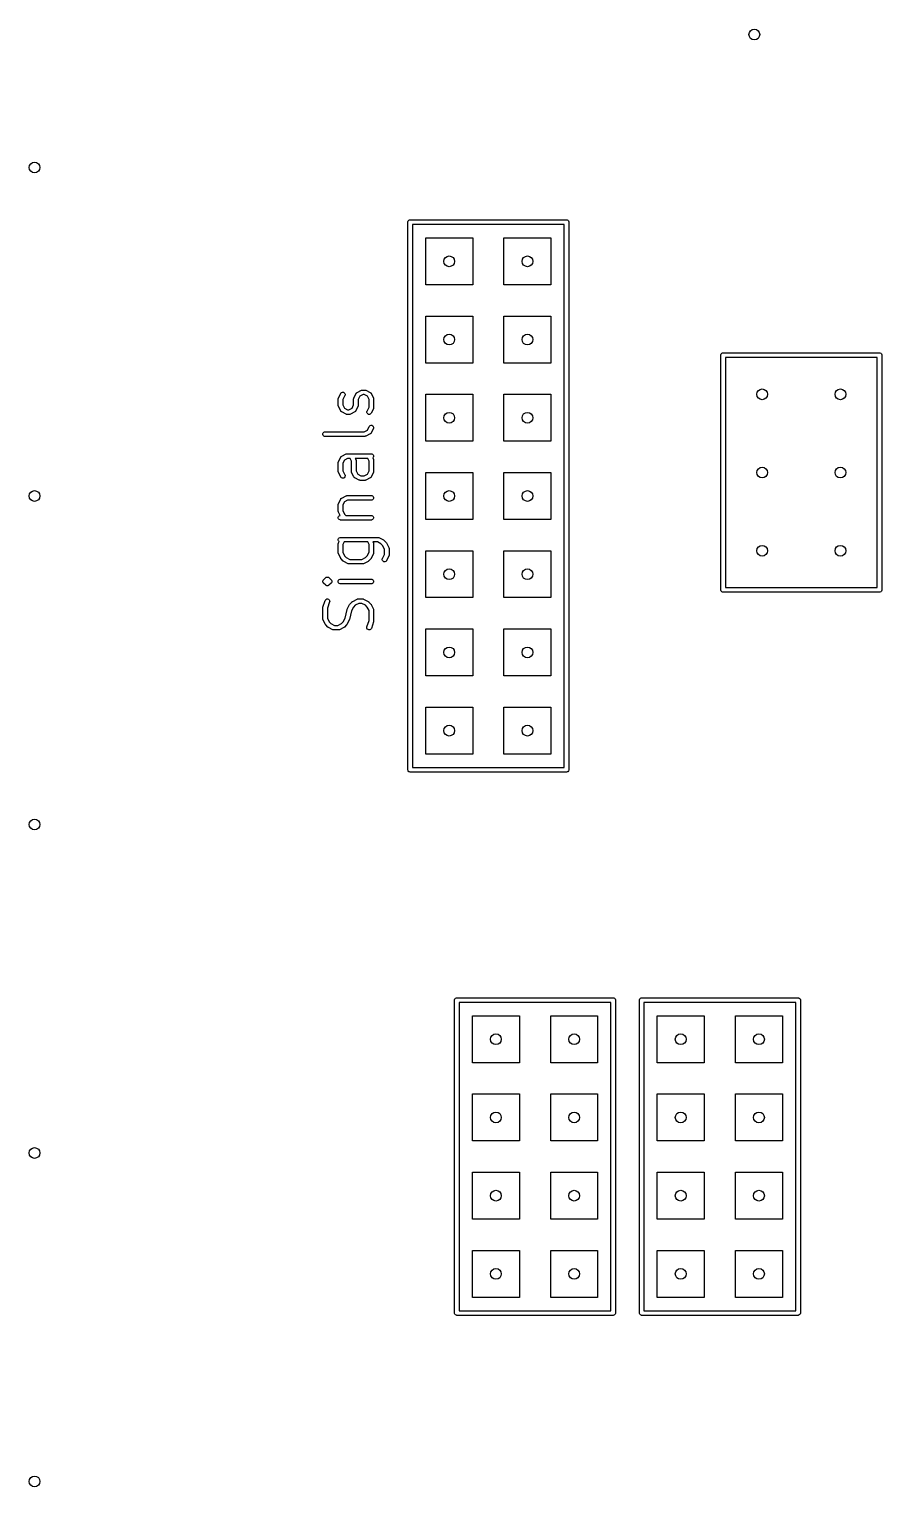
# Model space of a CAD drawing. Extents: x 0.23 to 2.98, y 0.39 to 3.79.
# Drawn here: x 1.873 to 2.963, y 1.743 to 3.607 of the extents above; entities that cross this region are included whole.
import ezdxf

# ---------------------------------------------------------------- set-up
doc = ezdxf.new("R2010")
doc.units = 0
doc.header["$MEASUREMENT"] = 0
doc.layers.add('BLACK', color=7, linetype='CONTINUOUS')

msp = doc.modelspace()

# ---------------------------------------------------------------- linework, layer by layer
at = {"layer": 'BLACK', "linetype": 'CONTINUOUS'}
for p, q in [((2.357, 3.36), (2.3571, 3.3606)), ((2.357, 2.66), (2.357, 3.36)), ((2.3571, 3.3606), (2.3575, 3.3616)), ((2.3575, 3.3616), (2.3584, 3.3625)), ((2.3584, 3.3625), (2.3594, 3.3629)), ((2.3594, 3.3629), (2.36, 3.363)), ((2.36, 3.363), (2.56, 3.363)), ((2.363, 3.357), (2.363, 2.663)), ((2.557, 3.357), (2.363, 3.357)), ((2.557, 2.663), (2.557, 3.357)), ((2.56, 3.363), (2.5606, 3.3629)), ((2.5606, 3.3629), (2.5616, 3.3625)), ((2.5616, 3.3625), (2.5625, 3.3616)), ((2.5625, 3.3616), (2.5629, 3.3606)), ((2.5629, 3.3606), (2.563, 3.36)), ((2.563, 3.36), (2.563, 2.66)), ((2.38, 3.28), (2.38, 3.34)), ((2.38, 3.34), (2.44, 3.34)), ((2.44, 3.34), (2.44, 3.28)), ((2.48, 3.28), (2.48, 3.34)), ((2.48, 3.34), (2.54, 3.34)), ((2.54, 3.34), (2.54, 3.28)), ((2.44, 3.28), (2.38, 3.28)), ((2.54, 3.28), (2.48, 3.28)), ((2.38, 3.18), (2.38, 3.24)), ((2.38, 3.24), (2.44, 3.24)), ((2.44, 3.24), (2.44, 3.18)), ((2.48, 3.18), (2.48, 3.24)), ((2.48, 3.24), (2.54, 3.24)), ((2.54, 3.24), (2.54, 3.18)), ((2.757, 3.19), (2.7571, 3.1906)), ((2.757, 2.89), (2.757, 3.19)), ((2.7571, 3.1906), (2.7575, 3.1916)), ((2.7575, 3.1916), (2.7584, 3.1925)), ((2.7584, 3.1925), (2.7594, 3.1929)), ((2.7594, 3.1929), (2.76, 3.193)), ((2.76, 3.193), (2.96, 3.193)), ((2.96, 3.193), (2.9606, 3.1929)), ((2.9606, 3.1929), (2.9616, 3.1925)), ((2.9616, 3.1925), (2.9625, 3.1916)), ((2.9625, 3.1916), (2.9629, 3.1906)), ((2.9629, 3.1906), (2.963, 3.19)), ((2.963, 3.19), (2.963, 2.89)), ((2.44, 3.18), (2.38, 3.18)), ((2.54, 3.18), (2.48, 3.18)), ((2.763, 3.187), (2.763, 2.893)), ((2.957, 3.187), (2.763, 3.187)), ((2.957, 2.893), (2.957, 3.187)), ((2.2682, 3.1347), (2.2683, 3.1348)), ((2.2682, 3.1341), (2.2682, 3.1347)), ((2.2682, 3.1257), (2.2682, 3.1341)), ((2.2683, 3.1349), (2.2685, 3.1355)), ((2.2683, 3.1348), (2.2683, 3.1349)), ((2.2685, 3.1355), (2.2713, 3.1411)), ((2.2713, 3.1411), (2.2716, 3.1416)), ((2.2716, 3.1416), (2.2725, 3.1423)), ((2.2725, 3.1423), (2.2736, 3.1427)), ((2.2736, 3.1427), (2.2747, 3.1426)), ((2.2766, 3.1384), (2.2741, 3.1334)), ((2.2741, 3.1334), (2.2741, 3.1264)), ((2.2747, 3.1426), (2.2757, 3.1421)), ((2.2757, 3.1421), (2.2765, 3.1412)), ((2.2765, 3.1412), (2.2768, 3.1401)), ((2.2768, 3.139), (2.2766, 3.1384)), ((2.2768, 3.1401), (2.2768, 3.139)), ((2.2878, 3.1341), (2.2879, 3.1347)), ((2.2878, 3.1264), (2.2878, 3.1341)), ((2.2879, 3.1349), (2.2882, 3.1355)), ((2.2879, 3.1348), (2.2879, 3.1349)), ((2.2879, 3.1347), (2.2879, 3.1348)), ((2.2882, 3.1355), (2.291, 3.1411)), ((2.291, 3.1412), (2.2911, 3.1413)), ((2.291, 3.1411), (2.291, 3.1412)), ((2.291, 3.1412), (2.291, 3.1412)), ((2.2911, 3.1413), (2.2913, 3.1416)), ((2.2913, 3.1416), (2.2916, 3.1418)), ((2.2916, 3.1418), (2.2918, 3.1421)), ((2.2918, 3.1421), (2.2921, 3.1423)), ((2.2921, 3.1423), (2.2921, 3.1423)), ((2.2921, 3.1423), (2.2922, 3.1423)), ((2.2922, 3.1423), (2.2923, 3.1424)), ((2.2923, 3.1424), (2.2979, 3.1452)), ((2.2958, 3.1376), (2.2937, 3.1334)), ((2.2937, 3.1334), (2.2937, 3.1257)), ((2.2999, 3.1396), (2.2958, 3.1376)), ((2.2979, 3.1452), (2.2984, 3.1454)), ((2.2984, 3.1454), (2.2986, 3.1454)), ((2.2986, 3.1454), (2.2987, 3.1455)), ((2.2987, 3.1455), (2.2992, 3.1455)), ((2.2992, 3.1455), (2.302, 3.1455)), ((2.3013, 3.1396), (2.2999, 3.1396)), ((2.3055, 3.1376), (2.3013, 3.1396)), ((2.302, 3.1455), (2.3026, 3.1455)), ((2.3026, 3.1455), (2.3027, 3.1454)), ((2.3027, 3.1454), (2.3028, 3.1454)), ((2.3028, 3.1454), (2.3034, 3.1452)), ((2.3034, 3.1452), (2.309, 3.1424)), ((2.3075, 3.1334), (2.3055, 3.1376)), ((2.3075, 3.1236), (2.3075, 3.1334)), ((2.309, 3.1424), (2.3091, 3.1423)), ((2.3091, 3.1423), (2.3091, 3.1423)), ((2.3091, 3.1423), (2.3092, 3.1423)), ((2.3092, 3.1423), (2.3095, 3.1421)), ((2.3095, 3.1421), (2.3097, 3.1418)), ((2.3097, 3.1418), (2.31, 3.1416)), ((2.31, 3.1416), (2.3102, 3.1413)), ((2.3102, 3.1413), (2.3102, 3.1412)), ((2.3102, 3.1412), (2.3102, 3.1412)), ((2.3102, 3.1412), (2.3103, 3.1411)), ((2.3103, 3.1411), (2.3131, 3.1355)), ((2.3131, 3.1355), (2.3133, 3.1349)), ((2.3133, 3.1349), (2.3133, 3.1348)), ((2.3133, 3.1348), (2.3134, 3.1347)), ((2.3134, 3.1347), (2.3134, 3.1341)), ((2.3134, 3.1341), (2.3134, 3.1229)), ((2.38, 3.08), (2.38, 3.14)), ((2.38, 3.14), (2.44, 3.14)), ((2.44, 3.14), (2.44, 3.08)), ((2.48, 3.08), (2.48, 3.14)), ((2.48, 3.14), (2.54, 3.14)), ((2.54, 3.14), (2.54, 3.08)), ((2.2682, 3.1251), (2.2682, 3.1257)), ((2.2683, 3.125), (2.2682, 3.1251)), ((2.2683, 3.1249), (2.2683, 3.125)), ((2.2685, 3.1244), (2.2683, 3.1249)), ((2.2713, 3.1188), (2.2685, 3.1244)), ((2.2713, 3.1187), (2.2713, 3.1188)), ((2.2714, 3.1186), (2.2713, 3.1187)), ((2.2716, 3.1183), (2.2714, 3.1186)), ((2.2714, 3.1186), (2.2714, 3.1186)), ((2.2719, 3.118), (2.2716, 3.1183)), ((2.2721, 3.1177), (2.2719, 3.118)), ((2.2724, 3.1176), (2.2721, 3.1177)), ((2.2725, 3.1175), (2.2724, 3.1176)), ((2.2726, 3.1174), (2.2725, 3.1175)), ((2.2725, 3.1175), (2.2725, 3.1175)), ((2.2782, 3.1146), (2.2726, 3.1174)), ((2.2741, 3.1264), (2.2761, 3.1223)), ((2.2761, 3.1223), (2.2802, 3.1202)), ((2.2788, 3.1144), (2.2782, 3.1146)), ((2.2789, 3.1144), (2.2788, 3.1144)), ((2.279, 3.1144), (2.2789, 3.1144)), ((2.2795, 3.1143), (2.279, 3.1144)), ((2.2824, 3.1143), (2.2795, 3.1143)), ((2.2802, 3.1202), (2.2817, 3.1202)), ((2.2817, 3.1202), (2.2858, 3.1223)), ((2.2829, 3.1144), (2.2824, 3.1143)), ((2.283, 3.1144), (2.2829, 3.1144)), ((2.2831, 3.1144), (2.283, 3.1144)), ((2.2837, 3.1146), (2.2831, 3.1144)), ((2.2893, 3.1174), (2.2837, 3.1146)), ((2.2858, 3.1223), (2.2878, 3.1264)), ((2.2894, 3.1175), (2.2893, 3.1174)), ((2.2895, 3.1176), (2.2894, 3.1175)), ((2.2894, 3.1175), (2.2894, 3.1175)), ((2.2898, 3.1177), (2.2895, 3.1176)), ((2.29, 3.118), (2.2898, 3.1177)), ((2.2903, 3.1183), (2.29, 3.118)), ((2.2905, 3.1186), (2.2903, 3.1183)), ((2.2906, 3.1187), (2.2905, 3.1186)), ((2.2905, 3.1186), (2.2905, 3.1186)), ((2.2934, 3.1244), (2.2906, 3.1188)), ((2.2906, 3.1188), (2.2906, 3.1187)), ((2.2936, 3.1249), (2.2934, 3.1244)), ((2.2937, 3.1251), (2.2936, 3.125)), ((2.2936, 3.125), (2.2936, 3.1249)), ((2.2937, 3.1257), (2.2937, 3.1251)), ((2.3047, 3.1169), (2.3048, 3.118)), ((2.3051, 3.1158), (2.3047, 3.1169)), ((2.3048, 3.118), (2.305, 3.1186)), ((2.305, 3.1186), (2.3075, 3.1236)), ((2.3059, 3.1149), (2.3051, 3.1158)), ((2.3069, 3.1144), (2.3059, 3.1149)), ((2.308, 3.1143), (2.3069, 3.1144)), ((2.3091, 3.1147), (2.308, 3.1143)), ((2.31, 3.1155), (2.3091, 3.1147)), ((2.3103, 3.1159), (2.31, 3.1155)), ((2.3131, 3.1216), (2.3103, 3.1159)), ((2.3133, 3.1221), (2.3131, 3.1216)), ((2.3134, 3.1223), (2.3133, 3.1222)), ((2.3133, 3.1222), (2.3133, 3.1221)), ((2.3134, 3.1229), (2.3134, 3.1223)), ((2.3013, 3.0921), (2.3055, 3.0942)), ((2.3055, 3.0942), (2.3078, 3.0989)), ((2.3078, 3.0989), (2.3081, 3.0994)), ((2.3081, 3.0994), (2.309, 3.1001)), ((2.309, 3.1001), (2.3101, 3.1005)), ((2.3101, 3.1005), (2.3113, 3.1004)), ((2.3131, 3.0963), (2.3103, 3.0906)), ((2.3113, 3.1004), (2.3123, 3.0999)), ((2.3123, 3.0999), (2.313, 3.099)), ((2.313, 3.099), (2.3134, 3.098)), ((2.3133, 3.0968), (2.3131, 3.0963)), ((2.3134, 3.098), (2.3133, 3.0968)), ((2.2485, 3.0897), (2.249, 3.0908)), ((2.2485, 3.0886), (2.2485, 3.0897)), ((2.249, 3.0875), (2.2485, 3.0886)), ((2.249, 3.0908), (2.2498, 3.0916)), ((2.2498, 3.0867), (2.249, 3.0875)), ((2.2498, 3.0916), (2.2508, 3.092)), ((2.2508, 3.0862), (2.2498, 3.0867)), ((2.2508, 3.092), (2.2514, 3.0921)), ((2.2514, 3.0862), (2.2508, 3.0862)), ((2.2514, 3.0921), (2.3013, 3.0921)), ((2.302, 3.0862), (2.2514, 3.0862)), ((2.3026, 3.0862), (2.302, 3.0862)), ((2.3027, 3.0863), (2.3026, 3.0862)), ((2.3028, 3.0863), (2.3027, 3.0863)), ((2.3034, 3.0865), (2.3028, 3.0863)), ((2.309, 3.0893), (2.3034, 3.0865)), ((2.3091, 3.0894), (2.309, 3.0893)), ((2.3092, 3.0894), (2.3091, 3.0894)), ((2.3091, 3.0894), (2.3091, 3.0894)), ((2.3095, 3.0896), (2.3092, 3.0894)), ((2.3097, 3.0899), (2.3095, 3.0896)), ((2.31, 3.0901), (2.3097, 3.0899)), ((2.3102, 3.0904), (2.31, 3.0901)), ((2.3103, 3.0906), (2.3102, 3.0905)), ((2.3102, 3.0905), (2.3102, 3.0905)), ((2.3102, 3.0905), (2.3102, 3.0904)), ((2.44, 3.08), (2.38, 3.08)), ((2.54, 3.08), (2.48, 3.08)), ((2.2685, 3.0539), (2.2713, 3.0595)), ((2.2713, 3.0596), (2.2714, 3.0597)), ((2.2713, 3.0595), (2.2713, 3.0596)), ((2.2714, 3.0597), (2.2716, 3.06)), ((2.2714, 3.0597), (2.2714, 3.0597)), ((2.2716, 3.06), (2.2719, 3.0603)), ((2.2719, 3.0603), (2.2721, 3.0605)), ((2.2721, 3.0605), (2.2724, 3.0607)), ((2.2724, 3.0607), (2.2725, 3.0608)), ((2.2725, 3.0608), (2.2726, 3.0609)), ((2.2725, 3.0608), (2.2725, 3.0608)), ((2.2726, 3.0609), (2.2782, 3.0637)), ((2.2802, 3.0581), (2.2761, 3.056)), ((2.2782, 3.0637), (2.2788, 3.0639)), ((2.2788, 3.0639), (2.2789, 3.0639)), ((2.2789, 3.0639), (2.279, 3.0639)), ((2.279, 3.0639), (2.2795, 3.064)), ((2.2795, 3.064), (2.3105, 3.064)), ((2.2833, 3.0581), (2.2802, 3.0581)), ((2.285, 3.0547), (2.2833, 3.0581)), ((2.3058, 3.0581), (2.2899, 3.0581)), ((2.2899, 3.0581), (2.2906, 3.0567)), ((2.2906, 3.0567), (2.2908, 3.0562)), ((2.3075, 3.0547), (2.3058, 3.0581)), ((2.3105, 3.064), (2.3111, 3.0639)), ((2.3111, 3.0639), (2.3121, 3.0635)), ((2.3121, 3.0635), (2.3129, 3.0627)), ((2.3129, 3.0594), (2.3122, 3.0586)), ((2.3122, 3.0586), (2.3131, 3.0567)), ((2.3129, 3.0627), (2.3134, 3.0616)), ((2.3134, 3.0604), (2.3129, 3.0594)), ((2.3131, 3.0567), (2.3133, 3.0562)), ((2.3134, 3.0616), (2.3134, 3.0604)), ((2.2682, 3.0532), (2.2683, 3.0533)), ((2.2682, 3.0526), (2.2682, 3.0532)), ((2.2682, 3.0413), (2.2682, 3.0526)), ((2.2682, 3.0408), (2.2682, 3.0413)), ((2.2683, 3.0407), (2.2682, 3.0408)), ((2.2683, 3.0534), (2.2685, 3.0539)), ((2.2683, 3.0533), (2.2683, 3.0534)), ((2.2683, 3.0406), (2.2683, 3.0407)), ((2.2685, 3.04), (2.2683, 3.0406)), ((2.2713, 3.0344), (2.2685, 3.04)), ((2.2761, 3.056), (2.2741, 3.0519)), ((2.2741, 3.0519), (2.2741, 3.042)), ((2.2741, 3.042), (2.2766, 3.037)), ((2.285, 3.0413), (2.285, 3.0547)), ((2.2851, 3.0408), (2.285, 3.0413)), ((2.2851, 3.0407), (2.2851, 3.0408)), ((2.2851, 3.0406), (2.2851, 3.0407)), ((2.2853, 3.04), (2.2851, 3.0406)), ((2.2882, 3.0344), (2.2853, 3.04)), ((2.2908, 3.0562), (2.2908, 3.0561)), ((2.2908, 3.0561), (2.2909, 3.056)), ((2.2909, 3.056), (2.2909, 3.0554)), ((2.2909, 3.0554), (2.2909, 3.042)), ((2.2909, 3.042), (2.293, 3.0379)), ((2.3055, 3.0379), (2.3075, 3.042)), ((2.3075, 3.042), (2.3075, 3.0547)), ((2.3131, 3.04), (2.3103, 3.0344)), ((2.3133, 3.0406), (2.3131, 3.04)), ((2.3133, 3.0562), (2.3133, 3.0561)), ((2.3133, 3.0561), (2.3134, 3.056)), ((2.3134, 3.0408), (2.3133, 3.0407)), ((2.3133, 3.0407), (2.3133, 3.0406)), ((2.3134, 3.056), (2.3134, 3.0554)), ((2.3134, 3.0554), (2.3134, 3.0413)), ((2.3134, 3.0413), (2.3134, 3.0408)), ((2.38, 2.98), (2.38, 3.04)), ((2.38, 3.04), (2.44, 3.04)), ((2.44, 3.04), (2.44, 2.98)), ((2.48, 2.98), (2.48, 3.04)), ((2.48, 3.04), (2.54, 3.04)), ((2.54, 3.04), (2.54, 2.98)), ((2.2716, 3.0339), (2.2713, 3.0344)), ((2.2725, 3.0331), (2.2716, 3.0339)), ((2.2736, 3.0328), (2.2725, 3.0331)), ((2.2747, 3.0329), (2.2736, 3.0328)), ((2.2757, 3.0334), (2.2747, 3.0329)), ((2.2765, 3.0343), (2.2757, 3.0334)), ((2.2768, 3.0353), (2.2765, 3.0343)), ((2.2766, 3.037), (2.2768, 3.0365)), ((2.2768, 3.0365), (2.2768, 3.0353)), ((2.2882, 3.0343), (2.2882, 3.0344)), ((2.2883, 3.0342), (2.2882, 3.0343)), ((2.2882, 3.0343), (2.2882, 3.0343)), ((2.2885, 3.0339), (2.2883, 3.0342)), ((2.2887, 3.0337), (2.2885, 3.0339)), ((2.289, 3.0334), (2.2887, 3.0337)), ((2.2893, 3.0332), (2.289, 3.0334)), ((2.2893, 3.0331), (2.2893, 3.0332)), ((2.2894, 3.0331), (2.2893, 3.0331)), ((2.2895, 3.0331), (2.2894, 3.0331)), ((2.2951, 3.0303), (2.2895, 3.0331)), ((2.293, 3.0379), (2.2971, 3.0359)), ((2.2956, 3.0301), (2.2951, 3.0303)), ((2.2957, 3.03), (2.2956, 3.0301)), ((2.2958, 3.03), (2.2957, 3.03)), ((2.2964, 3.0299), (2.2958, 3.03)), ((2.302, 3.0299), (2.2964, 3.0299)), ((2.2971, 3.0359), (2.3013, 3.0359)), ((2.3013, 3.0359), (2.3055, 3.0379)), ((2.3026, 3.03), (2.302, 3.0299)), ((2.3027, 3.03), (2.3026, 3.03)), ((2.3028, 3.0301), (2.3027, 3.03)), ((2.3034, 3.0303), (2.3028, 3.0301)), ((2.309, 3.0331), (2.3034, 3.0303)), ((2.3091, 3.0331), (2.309, 3.0331)), ((2.3092, 3.0332), (2.3091, 3.0331)), ((2.3091, 3.0331), (2.3091, 3.0331)), ((2.3095, 3.0334), (2.3092, 3.0332)), ((2.3097, 3.0337), (2.3095, 3.0334)), ((2.31, 3.0339), (2.3097, 3.0337)), ((2.3102, 3.0342), (2.31, 3.0339)), ((2.3103, 3.0344), (2.3102, 3.0343)), ((2.3102, 3.0343), (2.3102, 3.0343)), ((2.3102, 3.0343), (2.3102, 3.0342)), ((2.2685, 3.0005), (2.2713, 3.0061)), ((2.2713, 3.0061), (2.2713, 3.0062)), ((2.2713, 3.0062), (2.2714, 3.0062)), ((2.2714, 3.0063), (2.2716, 3.0066)), ((2.2714, 3.0062), (2.2714, 3.0063)), ((2.2716, 3.0066), (2.2719, 3.0068)), ((2.2719, 3.0068), (2.2721, 3.0071)), ((2.2721, 3.0071), (2.2724, 3.0073)), ((2.2724, 3.0073), (2.2725, 3.0073)), ((2.2725, 3.0073), (2.2725, 3.0074)), ((2.2725, 3.0074), (2.2726, 3.0074)), ((2.2726, 3.0074), (2.2782, 3.0102)), ((2.2761, 3.0026), (2.2741, 2.9985)), ((2.2802, 3.0046), (2.2761, 3.0026)), ((2.2782, 3.0102), (2.2788, 3.0104)), ((2.2788, 3.0104), (2.2789, 3.0104)), ((2.2789, 3.0104), (2.279, 3.0105)), ((2.279, 3.0105), (2.2795, 3.0105)), ((2.2795, 3.0105), (2.3105, 3.0105)), ((2.3105, 3.0046), (2.2802, 3.0046)), ((2.3105, 3.0105), (2.3111, 3.0105)), ((2.3111, 3.0047), (2.3105, 3.0046)), ((2.3111, 3.0105), (2.3121, 3.01)), ((2.3121, 3.0051), (2.3111, 3.0047)), ((2.3121, 3.01), (2.3129, 3.0092)), ((2.3129, 3.006), (2.3121, 3.0051)), ((2.3129, 3.0092), (2.3134, 3.0082)), ((2.3134, 3.007), (2.3129, 3.006)), ((2.3134, 3.0082), (2.3134, 3.007)), ((2.2682, 2.9997), (2.2683, 2.9998)), ((2.2682, 2.9992), (2.2682, 2.9997)), ((2.2682, 2.9907), (2.2682, 2.9992)), ((2.2682, 2.9901), (2.2682, 2.9907)), ((2.2683, 2.99), (2.2682, 2.9901)), ((2.2682, 2.9829), (2.2687, 2.9839)), ((2.2682, 2.9817), (2.2682, 2.9829)), ((2.2683, 2.9999), (2.2685, 3.0005)), ((2.2683, 2.9998), (2.2683, 2.9999)), ((2.2683, 2.9899), (2.2683, 2.99)), ((2.2685, 2.9894), (2.2683, 2.9899)), ((2.2706, 2.9852), (2.2685, 2.9894)), ((2.2687, 2.9839), (2.2695, 2.9847)), ((2.2695, 2.9847), (2.2705, 2.9852)), ((2.2705, 2.9852), (2.2706, 2.9852)), ((2.2741, 2.9985), (2.2741, 2.9914)), ((2.2741, 2.9914), (2.2763, 2.9868)), ((2.2763, 2.9868), (2.278, 2.9852)), ((2.278, 2.9852), (2.3105, 2.9852)), ((2.3105, 2.9852), (2.3111, 2.9852)), ((2.3111, 2.9852), (2.3121, 2.9847)), ((2.3121, 2.9847), (2.3129, 2.9839)), ((2.3129, 2.9839), (2.3134, 2.9829)), ((2.3134, 2.9829), (2.3134, 2.9817)), ((2.2687, 2.9806), (2.2682, 2.9817)), ((2.2695, 2.9798), (2.2687, 2.9806)), ((2.2705, 2.9794), (2.2695, 2.9798)), ((2.2711, 2.9793), (2.2705, 2.9794)), ((2.3105, 2.9793), (2.2711, 2.9793)), ((2.3111, 2.9794), (2.3105, 2.9793)), ((2.3121, 2.9798), (2.3111, 2.9794)), ((2.3129, 2.9806), (2.3121, 2.9798)), ((2.3134, 2.9817), (2.3129, 2.9806)), ((2.44, 2.98), (2.38, 2.98)), ((2.54, 2.98), (2.48, 2.98)), ((2.2682, 2.9547), (2.2687, 2.9558)), ((2.2682, 2.9536), (2.2682, 2.9547)), ((2.2687, 2.9525), (2.2682, 2.9536)), ((2.2682, 2.9491), (2.2683, 2.9492)), ((2.2682, 2.9485), (2.2682, 2.9491)), ((2.2682, 2.9373), (2.2682, 2.9485)), ((2.2683, 2.9493), (2.2685, 2.9499)), ((2.2683, 2.9492), (2.2683, 2.9493)), ((2.2685, 2.9499), (2.2694, 2.9518)), ((2.2687, 2.9558), (2.2695, 2.9566)), ((2.2694, 2.9518), (2.2687, 2.9525)), ((2.2695, 2.9566), (2.2705, 2.9571)), ((2.2705, 2.9571), (2.2711, 2.9571)), ((2.2711, 2.9571), (2.3189, 2.9571)), ((2.2757, 2.9512), (2.2741, 2.9478)), ((2.2741, 2.9478), (2.2741, 2.938)), ((2.3058, 2.9512), (2.2757, 2.9512)), ((2.3075, 2.9478), (2.3058, 2.9512)), ((2.3075, 2.938), (2.3075, 2.9478)), ((2.3182, 2.9512), (2.3124, 2.9512)), ((2.3124, 2.9512), (2.3131, 2.9499)), ((2.3131, 2.9499), (2.3133, 2.9493)), ((2.3133, 2.9493), (2.3133, 2.9492)), ((2.3133, 2.9492), (2.3134, 2.9491)), ((2.3134, 2.9491), (2.3134, 2.9485)), ((2.3134, 2.9485), (2.3134, 2.9373)), ((2.3228, 2.9489), (2.3182, 2.9512)), ((2.3189, 2.9571), (2.3195, 2.9571)), ((2.3195, 2.9571), (2.3196, 2.957)), ((2.3196, 2.957), (2.3197, 2.957)), ((2.3197, 2.957), (2.3202, 2.9568)), ((2.3202, 2.9568), (2.3259, 2.954)), ((2.3249, 2.9468), (2.3228, 2.9489)), ((2.3272, 2.9422), (2.3249, 2.9468)), ((2.3259, 2.954), (2.3261, 2.9538)), ((2.3261, 2.9538), (2.3262, 2.9538)), ((2.3262, 2.9538), (2.3263, 2.9537)), ((2.3263, 2.9537), (2.3263, 2.9537)), ((2.3263, 2.9537), (2.3264, 2.9536)), ((2.3264, 2.9536), (2.3266, 2.9534)), ((2.3266, 2.9534), (2.3294, 2.9506)), ((2.3294, 2.9506), (2.3296, 2.9504)), ((2.3296, 2.9504), (2.3297, 2.9503)), ((2.3297, 2.9503), (2.3297, 2.9503)), ((2.3297, 2.9503), (2.3298, 2.9502)), ((2.3298, 2.9502), (2.3298, 2.9501)), ((2.3298, 2.9501), (2.33, 2.9499)), ((2.33, 2.9499), (2.3328, 2.9442)), ((2.2682, 2.9367), (2.2682, 2.9373)), ((2.2683, 2.9366), (2.2682, 2.9367)), ((2.2683, 2.9365), (2.2683, 2.9366)), ((2.2685, 2.936), (2.2683, 2.9365)), ((2.2713, 2.9303), (2.2685, 2.936)), ((2.2714, 2.9301), (2.2713, 2.9303)), ((2.2715, 2.93), (2.2714, 2.9301)), ((2.2715, 2.9299), (2.2715, 2.93)), ((2.2716, 2.9299), (2.2715, 2.9299)), ((2.2716, 2.9298), (2.2716, 2.9299)), ((2.2718, 2.9296), (2.2716, 2.9298)), ((2.2746, 2.9268), (2.2718, 2.9296)), ((2.2741, 2.938), (2.2763, 2.9334)), ((2.2749, 2.9266), (2.2746, 2.9268)), ((2.2749, 2.9265), (2.2749, 2.9266)), ((2.275, 2.9265), (2.2749, 2.9265)), ((2.2751, 2.9264), (2.275, 2.9265)), ((2.2752, 2.9264), (2.2751, 2.9264)), ((2.2754, 2.9262), (2.2752, 2.9264)), ((2.281, 2.9234), (2.2754, 2.9262)), ((2.2763, 2.9334), (2.2785, 2.9313)), ((2.2785, 2.9313), (2.2831, 2.929)), ((2.2831, 2.929), (2.2985, 2.929)), ((2.2985, 2.929), (2.3031, 2.9313)), ((2.3062, 2.9262), (2.3005, 2.9234)), ((2.3031, 2.9313), (2.3052, 2.9334)), ((2.3052, 2.9334), (2.3075, 2.938)), ((2.3064, 2.9264), (2.3062, 2.9262)), ((2.3065, 2.9264), (2.3064, 2.9264)), ((2.3066, 2.9265), (2.3065, 2.9264)), ((2.3067, 2.9265), (2.3066, 2.9265)), ((2.3069, 2.9268), (2.3067, 2.9266)), ((2.3067, 2.9266), (2.3067, 2.9265)), ((2.3098, 2.9296), (2.3069, 2.9268)), ((2.3099, 2.9298), (2.3098, 2.9296)), ((2.31, 2.9299), (2.3099, 2.9298)), ((2.3101, 2.9299), (2.31, 2.9299)), ((2.3102, 2.9301), (2.3101, 2.93)), ((2.3101, 2.93), (2.3101, 2.9299)), ((2.3103, 2.9303), (2.3102, 2.9301)), ((2.3131, 2.936), (2.3103, 2.9303)), ((2.3133, 2.9365), (2.3131, 2.936)), ((2.3134, 2.9367), (2.3133, 2.9366)), ((2.3133, 2.9366), (2.3133, 2.9365)), ((2.3134, 2.9373), (2.3134, 2.9367)), ((2.3244, 2.9285), (2.3245, 2.9296)), ((2.3248, 2.9274), (2.3244, 2.9285)), ((2.3245, 2.9296), (2.3247, 2.9302)), ((2.3247, 2.9302), (2.3272, 2.9352)), ((2.3255, 2.9265), (2.3248, 2.9274)), ((2.3266, 2.926), (2.3255, 2.9265)), ((2.3272, 2.9352), (2.3272, 2.9422)), ((2.3288, 2.9263), (2.3277, 2.9259)), ((2.3297, 2.927), (2.3288, 2.9263)), ((2.33, 2.9275), (2.3297, 2.927)), ((2.3328, 2.9332), (2.33, 2.9275)), ((2.3328, 2.9442), (2.333, 2.9437)), ((2.333, 2.9337), (2.3328, 2.9332)), ((2.333, 2.9437), (2.333, 2.9436)), ((2.333, 2.9436), (2.3331, 2.9435)), ((2.3331, 2.9339), (2.333, 2.9338)), ((2.333, 2.9338), (2.333, 2.9337)), ((2.3331, 2.9435), (2.3331, 2.9429)), ((2.3331, 2.9429), (2.3331, 2.9345)), ((2.3331, 2.9345), (2.3331, 2.9339)), ((2.38, 2.88), (2.38, 2.94)), ((2.38, 2.94), (2.44, 2.94)), ((2.44, 2.94), (2.44, 2.88)), ((2.48, 2.88), (2.48, 2.94)), ((2.48, 2.94), (2.54, 2.94)), ((2.54, 2.94), (2.54, 2.88)), ((2.2816, 2.9232), (2.281, 2.9234)), ((2.2817, 2.9232), (2.2816, 2.9232)), ((2.2818, 2.9231), (2.2817, 2.9232)), ((2.2824, 2.9231), (2.2818, 2.9231)), ((2.2992, 2.9231), (2.2824, 2.9231)), ((2.2998, 2.9231), (2.2992, 2.9231)), ((2.2999, 2.9232), (2.2998, 2.9231)), ((2.3, 2.9232), (2.2999, 2.9232)), ((2.3005, 2.9234), (2.3, 2.9232)), ((2.3277, 2.9259), (2.3266, 2.926)), ((2.2485, 2.9013), (2.249, 2.9024)), ((2.2485, 2.9002), (2.2485, 2.9013)), ((2.249, 2.8991), (2.2485, 2.9002)), ((2.249, 2.9024), (2.2493, 2.9028)), ((2.249, 2.9024), (2.249, 2.9024)), ((2.2493, 2.8986), (2.249, 2.8991)), ((2.2493, 2.9028), (2.2521, 2.9056)), ((2.2521, 2.8958), (2.2493, 2.8986)), ((2.2521, 2.9056), (2.2526, 2.906)), ((2.2526, 2.8955), (2.2521, 2.8958)), ((2.2526, 2.906), (2.2537, 2.9064)), ((2.2537, 2.895), (2.2526, 2.8955)), ((2.2537, 2.9064), (2.2548, 2.9064)), ((2.2548, 2.895), (2.2537, 2.895)), ((2.2548, 2.9064), (2.2559, 2.906)), ((2.2559, 2.8955), (2.2548, 2.895)), ((2.2548, 2.895), (2.2548, 2.895)), ((2.2559, 2.906), (2.2559, 2.906)), ((2.2559, 2.906), (2.2563, 2.9056)), ((2.2563, 2.8958), (2.2559, 2.8955)), ((2.2563, 2.9056), (2.2591, 2.9028)), ((2.2591, 2.8986), (2.2563, 2.8958)), ((2.2591, 2.9028), (2.2595, 2.9024)), ((2.2595, 2.8991), (2.2591, 2.8986)), ((2.2595, 2.9024), (2.2599, 2.9013)), ((2.2599, 2.9002), (2.2595, 2.8991)), ((2.2599, 2.9013), (2.2599, 2.9013)), ((2.2599, 2.9013), (2.2599, 2.9002)), ((2.2682, 2.9013), (2.2687, 2.9024)), ((2.2682, 2.9002), (2.2682, 2.9013)), ((2.2687, 2.8991), (2.2682, 2.9002)), ((2.2687, 2.9024), (2.2695, 2.9032)), ((2.2695, 2.8983), (2.2687, 2.8991)), ((2.2695, 2.9032), (2.2705, 2.9036)), ((2.2705, 2.8978), (2.2695, 2.8983)), ((2.2705, 2.9036), (2.2711, 2.9037)), ((2.2711, 2.8978), (2.2705, 2.8978)), ((2.2711, 2.9037), (2.3105, 2.9037)), ((2.3105, 2.8978), (2.2711, 2.8978)), ((2.3105, 2.9037), (2.3111, 2.9036)), ((2.3111, 2.8978), (2.3105, 2.8978)), ((2.3111, 2.9036), (2.3121, 2.9032)), ((2.3121, 2.8983), (2.3111, 2.8978)), ((2.3121, 2.9032), (2.3129, 2.9024)), ((2.3129, 2.8991), (2.3121, 2.8983)), ((2.3129, 2.9024), (2.3134, 2.9013)), ((2.3134, 2.9002), (2.3129, 2.8991)), ((2.3134, 2.9013), (2.3134, 2.9002)), ((2.7571, 2.8894), (2.757, 2.89)), ((2.7575, 2.8884), (2.7571, 2.8894)), ((2.763, 2.893), (2.957, 2.893)), ((2.9629, 2.8894), (2.9625, 2.8884)), ((2.963, 2.89), (2.9629, 2.8894)), ((2.2486, 2.8679), (2.2514, 2.8764)), ((2.2514, 2.8764), (2.2517, 2.8769)), ((2.2517, 2.8769), (2.2524, 2.8778)), ((2.2524, 2.8778), (2.2535, 2.8783)), ((2.2535, 2.8783), (2.2546, 2.8784)), ((2.257, 2.8745), (2.2544, 2.8665)), ((2.2546, 2.8784), (2.2557, 2.878)), ((2.2557, 2.878), (2.2566, 2.8772)), ((2.2566, 2.8772), (2.2571, 2.8762)), ((2.2572, 2.8751), (2.257, 2.8745)), ((2.2571, 2.8762), (2.2572, 2.8751)), ((2.2797, 2.8655), (2.2825, 2.8711)), ((2.2825, 2.8711), (2.2827, 2.8714)), ((2.2827, 2.8714), (2.2828, 2.8715)), ((2.2827, 2.8714), (2.2827, 2.8714)), ((2.2828, 2.8716), (2.2829, 2.8717)), ((2.2828, 2.8715), (2.2828, 2.8716)), ((2.2829, 2.8717), (2.2831, 2.8719)), ((2.2831, 2.8719), (2.2859, 2.8747)), ((2.2859, 2.8747), (2.2861, 2.8749)), ((2.2861, 2.8749), (2.2862, 2.8749)), ((2.2862, 2.8749), (2.2863, 2.875)), ((2.2863, 2.875), (2.2863, 2.8751)), ((2.2863, 2.8751), (2.2864, 2.8751)), ((2.2864, 2.8751), (2.2867, 2.8753)), ((2.2867, 2.8753), (2.2923, 2.8781)), ((2.2943, 2.8725), (2.2897, 2.8702)), ((2.2923, 2.8781), (2.2928, 2.8783)), ((2.2928, 2.8783), (2.2929, 2.8783)), ((2.2929, 2.8783), (2.293, 2.8783)), ((2.293, 2.8783), (2.2936, 2.8784)), ((2.2936, 2.8784), (2.2992, 2.8784)), ((2.2985, 2.8725), (2.2943, 2.8725)), ((2.3031, 2.8702), (2.2985, 2.8725)), ((2.2992, 2.8784), (2.2998, 2.8783)), ((2.2998, 2.8783), (2.2999, 2.8783)), ((2.2999, 2.8783), (2.3, 2.8783)), ((2.3, 2.8783), (2.3005, 2.8781)), ((2.3005, 2.8781), (2.3062, 2.8753)), ((2.3062, 2.8753), (2.3064, 2.8751)), ((2.3064, 2.8751), (2.3065, 2.8751)), ((2.3065, 2.8751), (2.3066, 2.875)), ((2.3066, 2.875), (2.3067, 2.8749)), ((2.3067, 2.8749), (2.3067, 2.8749)), ((2.3067, 2.8749), (2.3069, 2.8747)), ((2.3069, 2.8747), (2.3098, 2.8719)), ((2.3098, 2.8719), (2.3099, 2.8717)), ((2.3099, 2.8717), (2.31, 2.8716)), ((2.31, 2.8716), (2.3101, 2.8715)), ((2.3101, 2.8715), (2.3101, 2.8714)), ((2.3101, 2.8714), (2.3102, 2.8714)), ((2.3102, 2.8714), (2.3103, 2.8711)), ((2.3103, 2.8711), (2.3131, 2.8655)), ((2.44, 2.88), (2.38, 2.88)), ((2.54, 2.88), (2.48, 2.88)), ((2.7584, 2.8875), (2.7575, 2.8884)), ((2.7594, 2.8871), (2.7584, 2.8875)), ((2.76, 2.887), (2.7594, 2.8871)), ((2.96, 2.887), (2.76, 2.887)), ((2.9606, 2.8871), (2.96, 2.887)), ((2.9616, 2.8875), (2.9606, 2.8871)), ((2.9625, 2.8884), (2.9616, 2.8875)), ((2.2485, 2.8675), (2.2485, 2.8676)), ((2.2485, 2.8676), (2.2486, 2.8676)), ((2.2485, 2.8674), (2.2485, 2.8675)), ((2.2485, 2.8673), (2.2485, 2.8674)), ((2.2485, 2.867), (2.2485, 2.8673)), ((2.2485, 2.8529), (2.2485, 2.867)), ((2.2485, 2.8523), (2.2485, 2.8529)), ((2.2486, 2.8523), (2.2485, 2.8523)), ((2.2486, 2.8676), (2.2486, 2.8679)), ((2.2486, 2.8521), (2.2486, 2.8523)), ((2.2488, 2.8516), (2.2486, 2.8521)), ((2.2516, 2.846), (2.2488, 2.8516)), ((2.2544, 2.8665), (2.2544, 2.8536)), ((2.2544, 2.8536), (2.2567, 2.849)), ((2.2743, 2.849), (2.2768, 2.854)), ((2.2768, 2.854), (2.2795, 2.8649)), ((2.2822, 2.8516), (2.2794, 2.846)), ((2.2795, 2.865), (2.2796, 2.8652)), ((2.2795, 2.8649), (2.2795, 2.865)), ((2.2795, 2.8649), (2.2795, 2.8649)), ((2.2796, 2.8652), (2.2797, 2.8654)), ((2.2797, 2.8654), (2.2797, 2.8655)), ((2.2797, 2.8655), (2.2797, 2.8655)), ((2.2823, 2.8519), (2.2822, 2.8517)), ((2.2822, 2.8517), (2.2822, 2.8516)), ((2.2822, 2.8516), (2.2822, 2.8516)), ((2.2824, 2.8521), (2.2823, 2.8519)), ((2.2851, 2.8631), (2.2824, 2.8522)), ((2.2824, 2.8522), (2.2824, 2.8522)), ((2.2824, 2.8522), (2.2824, 2.8521)), ((2.2876, 2.868), (2.2851, 2.8631)), ((2.2897, 2.8702), (2.2876, 2.868)), ((2.3052, 2.868), (2.3031, 2.8702)), ((2.3075, 2.8635), (2.3052, 2.868)), ((2.3075, 2.8506), (2.3075, 2.8635)), ((2.3131, 2.8655), (2.3133, 2.865)), ((2.3133, 2.865), (2.3133, 2.8648)), ((2.3133, 2.8648), (2.3134, 2.8647)), ((2.3134, 2.8647), (2.3134, 2.8642)), ((2.3134, 2.8642), (2.3134, 2.8501)), ((2.2517, 2.8457), (2.2516, 2.846)), ((2.2518, 2.8457), (2.2517, 2.8457)), ((2.2518, 2.8456), (2.2518, 2.8457)), ((2.2519, 2.8455), (2.2518, 2.8456)), ((2.252, 2.8454), (2.2519, 2.8455)), ((2.2521, 2.8452), (2.252, 2.8454)), ((2.255, 2.8424), (2.2521, 2.8452)), ((2.2552, 2.8422), (2.255, 2.8424)), ((2.2553, 2.8421), (2.2552, 2.8422)), ((2.2552, 2.8422), (2.2552, 2.8422)), ((2.2554, 2.842), (2.2553, 2.8421)), ((2.2555, 2.842), (2.2554, 2.842)), ((2.2557, 2.8418), (2.2555, 2.842)), ((2.2614, 2.839), (2.2557, 2.8418)), ((2.2567, 2.849), (2.2588, 2.8469)), ((2.2588, 2.8469), (2.2634, 2.8446)), ((2.2619, 2.8388), (2.2614, 2.839)), ((2.262, 2.8388), (2.2619, 2.8388)), ((2.2621, 2.8388), (2.262, 2.8388)), ((2.2627, 2.8387), (2.2621, 2.8388)), ((2.2683, 2.8387), (2.2627, 2.8387)), ((2.2634, 2.8446), (2.2676, 2.8446)), ((2.2676, 2.8446), (2.2722, 2.8469)), ((2.2689, 2.8388), (2.2683, 2.8387)), ((2.269, 2.8388), (2.2689, 2.8388)), ((2.2691, 2.8388), (2.269, 2.8388)), ((2.2696, 2.839), (2.2691, 2.8388)), ((2.2752, 2.8418), (2.2696, 2.839)), ((2.2722, 2.8469), (2.2743, 2.849)), ((2.2755, 2.842), (2.2752, 2.8418)), ((2.2756, 2.842), (2.2755, 2.842)), ((2.2757, 2.8422), (2.2756, 2.8421)), ((2.2756, 2.8421), (2.2756, 2.842)), ((2.2758, 2.8422), (2.2757, 2.8422)), ((2.276, 2.8424), (2.2758, 2.8422)), ((2.2788, 2.8452), (2.276, 2.8424)), ((2.279, 2.8454), (2.2788, 2.8452)), ((2.2791, 2.8455), (2.279, 2.8454)), ((2.2792, 2.8457), (2.2791, 2.8456)), ((2.2791, 2.8456), (2.2791, 2.8455)), ((2.2794, 2.846), (2.2792, 2.8457)), ((2.2792, 2.8457), (2.2792, 2.8457)), ((2.3047, 2.842), (2.3049, 2.8426)), ((2.3048, 2.8409), (2.3047, 2.842)), ((2.3053, 2.8399), (2.3048, 2.8409)), ((2.3049, 2.8426), (2.3075, 2.8506)), ((2.3062, 2.8391), (2.3053, 2.8399)), ((2.3073, 2.8387), (2.3062, 2.8391)), ((2.3084, 2.8388), (2.3073, 2.8387)), ((2.3095, 2.8393), (2.3084, 2.8388)), ((2.3102, 2.8402), (2.3095, 2.8393)), ((2.3105, 2.8407), (2.3102, 2.8402)), ((2.3133, 2.8492), (2.3105, 2.8407)), ((2.3134, 2.8495), (2.3133, 2.8495)), ((2.3133, 2.8495), (2.3133, 2.8492)), ((2.3134, 2.8501), (2.3134, 2.8498)), ((2.3134, 2.8498), (2.3134, 2.8497)), ((2.3134, 2.8497), (2.3134, 2.8496)), ((2.3134, 2.8496), (2.3134, 2.8495)), ((2.38, 2.78), (2.38, 2.84)), ((2.38, 2.84), (2.44, 2.84)), ((2.44, 2.84), (2.44, 2.78)), ((2.48, 2.78), (2.48, 2.84)), ((2.48, 2.84), (2.54, 2.84)), ((2.54, 2.84), (2.54, 2.78)), ((2.44, 2.78), (2.38, 2.78)), ((2.54, 2.78), (2.48, 2.78)), ((2.38, 2.68), (2.38, 2.74)), ((2.38, 2.74), (2.44, 2.74)), ((2.44, 2.74), (2.44, 2.68)), ((2.48, 2.68), (2.48, 2.74)), ((2.48, 2.74), (2.54, 2.74)), ((2.54, 2.74), (2.54, 2.68)), ((2.44, 2.68), (2.38, 2.68)), ((2.54, 2.68), (2.48, 2.68)), ((2.3571, 2.6594), (2.357, 2.66)), ((2.3575, 2.6584), (2.3571, 2.6594)), ((2.3584, 2.6575), (2.3575, 2.6584)), ((2.3594, 2.6571), (2.3584, 2.6575)), ((2.36, 2.657), (2.3594, 2.6571)), ((2.56, 2.657), (2.36, 2.657)), ((2.363, 2.663), (2.557, 2.663)), ((2.5606, 2.6571), (2.56, 2.657)), ((2.5616, 2.6575), (2.5606, 2.6571)), ((2.5625, 2.6584), (2.5616, 2.6575)), ((2.5629, 2.6594), (2.5625, 2.6584)), ((2.563, 2.66), (2.5629, 2.6594)), ((2.4172, 2.367), (2.418, 2.3678)), ((2.418, 2.3678), (2.4191, 2.3683)), ((2.4191, 2.3683), (2.4197, 2.3683)), ((2.4197, 2.3683), (2.6197, 2.3683)), ((2.6197, 2.3683), (2.6203, 2.3683)), ((2.6203, 2.3683), (2.6213, 2.3678)), ((2.6213, 2.3678), (2.6221, 2.367)), ((2.6535, 2.367), (2.6543, 2.3678)), ((2.6543, 2.3678), (2.6553, 2.3683)), ((2.6553, 2.3683), (2.6559, 2.3683)), ((2.6559, 2.3683), (2.8559, 2.3683)), ((2.8559, 2.3683), (2.8565, 2.3683)), ((2.8565, 2.3683), (2.8575, 2.3678)), ((2.8575, 2.3678), (2.8584, 2.367)), ((2.4167, 2.3654), (2.4168, 2.3659)), ((2.4167, 1.9654), (2.4167, 2.3654)), ((2.4168, 2.3659), (2.4172, 2.367)), ((2.4226, 2.3624), (2.4226, 1.9683)), ((2.6167, 2.3624), (2.4226, 2.3624)), ((2.6167, 1.9683), (2.6167, 2.3624)), ((2.6221, 2.367), (2.6226, 2.3659)), ((2.6226, 2.3659), (2.6226, 2.3654)), ((2.6226, 2.3654), (2.6226, 1.9654)), ((2.653, 2.3659), (2.6535, 2.367)), ((2.653, 2.3654), (2.653, 2.3659)), ((2.653, 1.9654), (2.653, 2.3654)), ((2.6589, 2.3624), (2.6589, 1.9683)), ((2.853, 2.3624), (2.6589, 2.3624)), ((2.853, 1.9683), (2.853, 2.3624)), ((2.8584, 2.367), (2.8588, 2.3659)), ((2.8588, 2.3659), (2.8589, 2.3654)), ((2.8589, 2.3654), (2.8589, 1.9654)), ((2.4397, 2.2854), (2.4397, 2.3454)), ((2.4397, 2.3454), (2.4997, 2.3454)), ((2.4997, 2.3454), (2.4997, 2.2854)), ((2.5397, 2.2854), (2.5397, 2.3454)), ((2.5397, 2.3454), (2.5997, 2.3454)), ((2.5997, 2.3454), (2.5997, 2.2854)), ((2.6759, 2.2854), (2.6759, 2.3454)), ((2.6759, 2.3454), (2.7359, 2.3454)), ((2.7359, 2.3454), (2.7359, 2.2854)), ((2.7759, 2.2854), (2.7759, 2.3454)), ((2.7759, 2.3454), (2.8359, 2.3454)), ((2.8359, 2.3454), (2.8359, 2.2854)), ((2.4997, 2.2854), (2.4397, 2.2854)), ((2.5997, 2.2854), (2.5397, 2.2854)), ((2.7359, 2.2854), (2.6759, 2.2854)), ((2.8359, 2.2854), (2.7759, 2.2854)), ((2.4397, 2.1854), (2.4397, 2.2454)), ((2.4397, 2.2454), (2.4997, 2.2454)), ((2.4997, 2.2454), (2.4997, 2.1854)), ((2.5397, 2.1854), (2.5397, 2.2454)), ((2.5397, 2.2454), (2.5997, 2.2454)), ((2.5997, 2.2454), (2.5997, 2.1854)), ((2.6759, 2.1854), (2.6759, 2.2454)), ((2.6759, 2.2454), (2.7359, 2.2454)), ((2.7359, 2.2454), (2.7359, 2.1854)), ((2.7759, 2.1854), (2.7759, 2.2454)), ((2.7759, 2.2454), (2.8359, 2.2454)), ((2.8359, 2.2454), (2.8359, 2.1854)), ((2.4997, 2.1854), (2.4397, 2.1854)), ((2.5997, 2.1854), (2.5397, 2.1854)), ((2.7359, 2.1854), (2.6759, 2.1854)), ((2.8359, 2.1854), (2.7759, 2.1854)), ((2.4397, 2.0854), (2.4397, 2.1454)), ((2.4397, 2.1454), (2.4997, 2.1454)), ((2.4997, 2.1454), (2.4997, 2.0854)), ((2.5397, 2.0854), (2.5397, 2.1454)), ((2.5397, 2.1454), (2.5997, 2.1454)), ((2.5997, 2.1454), (2.5997, 2.0854)), ((2.6759, 2.0854), (2.6759, 2.1454)), ((2.6759, 2.1454), (2.7359, 2.1454)), ((2.7359, 2.1454), (2.7359, 2.0854)), ((2.7759, 2.0854), (2.7759, 2.1454)), ((2.7759, 2.1454), (2.8359, 2.1454)), ((2.8359, 2.1454), (2.8359, 2.0854)), ((2.4997, 2.0854), (2.4397, 2.0854)), ((2.5997, 2.0854), (2.5397, 2.0854)), ((2.7359, 2.0854), (2.6759, 2.0854)), ((2.8359, 2.0854), (2.7759, 2.0854)), ((2.4397, 1.9854), (2.4397, 2.0454)), ((2.4397, 2.0454), (2.4997, 2.0454)), ((2.4997, 2.0454), (2.4997, 1.9854)), ((2.5397, 1.9854), (2.5397, 2.0454)), ((2.5397, 2.0454), (2.5997, 2.0454)), ((2.5997, 2.0454), (2.5997, 1.9854)), ((2.6759, 1.9854), (2.6759, 2.0454)), ((2.6759, 2.0454), (2.7359, 2.0454)), ((2.7359, 2.0454), (2.7359, 1.9854)), ((2.7759, 1.9854), (2.7759, 2.0454)), ((2.7759, 2.0454), (2.8359, 2.0454)), ((2.8359, 2.0454), (2.8359, 1.9854)), ((2.4997, 1.9854), (2.4397, 1.9854)), ((2.5997, 1.9854), (2.5397, 1.9854)), ((2.7359, 1.9854), (2.6759, 1.9854)), ((2.8359, 1.9854), (2.7759, 1.9854)), ((2.4168, 1.9648), (2.4167, 1.9654)), ((2.4172, 1.9637), (2.4168, 1.9648)), ((2.418, 1.9629), (2.4172, 1.9637)), ((2.4191, 1.9625), (2.418, 1.9629)), ((2.4197, 1.9624), (2.4191, 1.9625)), ((2.6197, 1.9624), (2.4197, 1.9624)), ((2.4226, 1.9683), (2.6167, 1.9683)), ((2.6203, 1.9625), (2.6197, 1.9624)), ((2.6213, 1.9629), (2.6203, 1.9625)), ((2.6221, 1.9637), (2.6213, 1.9629)), ((2.6226, 1.9648), (2.6221, 1.9637)), ((2.6226, 1.9654), (2.6226, 1.9648)), ((2.653, 1.9648), (2.653, 1.9654)), ((2.6535, 1.9637), (2.653, 1.9648)), ((2.6543, 1.9629), (2.6535, 1.9637)), ((2.6553, 1.9625), (2.6543, 1.9629)), ((2.6559, 1.9624), (2.6553, 1.9625)), ((2.8559, 1.9624), (2.6559, 1.9624)), ((2.6589, 1.9683), (2.853, 1.9683)), ((2.8565, 1.9625), (2.8559, 1.9624)), ((2.8575, 1.9629), (2.8565, 1.9625)), ((2.8584, 1.9637), (2.8575, 1.9629)), ((2.8588, 1.9648), (2.8584, 1.9637)), ((2.8589, 1.9654), (2.8588, 1.9648))]:
    msp.add_line(p, q, dxfattribs=at)
at = {"layer": 'BLACK'}
for centre in [(2.8, 3.6), (2.8, 3.6), (1.88, 3.43), (1.88, 3.43), (2.41, 3.31), (2.51, 3.31), (2.41, 3.21), (2.51, 3.21), (2.81, 3.14), (2.81, 3.14), (2.91, 3.14), (2.91, 3.14), (2.41, 3.11), (2.51, 3.11), (2.81, 3.04), (2.81, 3.04), (2.91, 3.04), (2.91, 3.04), (1.88, 3.01), (1.88, 3.01), (2.41, 3.01), (2.51, 3.01), (2.81, 2.94), (2.81, 2.94), (2.91, 2.94), (2.91, 2.94), (2.41, 2.91), (2.51, 2.91), (2.41, 2.81), (2.51, 2.81), (2.41, 2.71), (2.51, 2.71), (1.88, 2.59), (1.88, 2.59), (2.4697, 2.3154), (2.5697, 2.3154), (2.7059, 2.3154), (2.8059, 2.3154), (2.4697, 2.2154), (2.5697, 2.2154), (2.7059, 2.2154), (2.8059, 2.2154), (1.88, 2.17), (1.88, 2.17), (2.4697, 2.1154), (2.5697, 2.1154), (2.7059, 2.1154), (2.8059, 2.1154), (2.4697, 2.0154), (2.5697, 2.0154), (2.7059, 2.0154), (2.8059, 2.0154), (1.88, 1.75), (1.88, 1.75)]:
    msp.add_circle(centre, 0.00689, dxfattribs=at)
at = {"layer": 'WHITE'}
for centre in [(2.41, 3.31), (2.51, 3.31), (2.41, 3.21), (2.51, 3.21), (2.41, 3.11), (2.51, 3.11), (2.41, 3.01), (2.51, 3.01), (2.41, 2.91), (2.51, 2.91), (2.41, 2.81), (2.51, 2.81), (2.41, 2.71), (2.51, 2.71), (2.4697, 2.3154), (2.5697, 2.3154), (2.7059, 2.3154), (2.8059, 2.3154), (2.4697, 2.2154), (2.5697, 2.2154), (2.7059, 2.2154), (2.8059, 2.2154), (2.4697, 2.1154), (2.5697, 2.1154), (2.7059, 2.1154), (2.8059, 2.1154), (2.4697, 2.0154), (2.5697, 2.0154), (2.7059, 2.0154), (2.8059, 2.0154)]:
    msp.add_circle(centre, 0.00689, dxfattribs=at)

doc.saveas('drawing.dxf')
